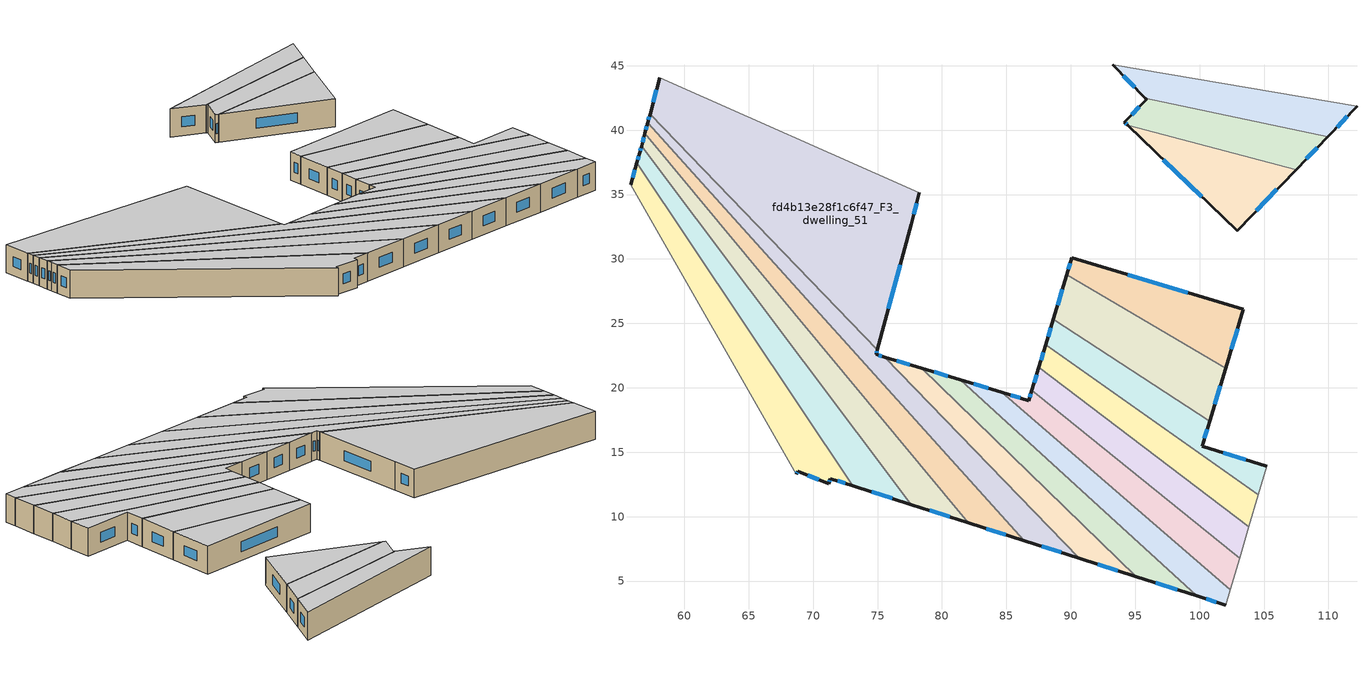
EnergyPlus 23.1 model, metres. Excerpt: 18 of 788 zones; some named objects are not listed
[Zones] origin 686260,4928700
fd4b13e28f1c6f47_F3_dwelling_37
 floor to fd4b13e28f1c6f47_F2_dwelling_37 (EU_floor_Construction): 56.32,37.46 73.07,12.39 71.34,12.95 71.2,12.57 68.8,13.53 68.71,13.31 55.82,35.76 z9
 wall outside (EU_wall_Construction): 68.71,13.31 68.8,13.53 71.2,12.57 71.34,12.95 73.07,12.39 / 56.32,37.46 55.82,35.76 z9:12
 wall to fd4b13e28f1c6f47_F3_dwelling_36 (EU_wall_Construction): 55.82,35.76 68.71,13.31 z9:12
 wall to fd4b13e28f1c6f47_F3_dwelling_38 (EU_wall_Construction): 73.07,12.39 56.32,37.46 z9:12
 window (EU_Window_Construction): 68.74,13.38 68.77,13.46 / 56.16,36.91 55.99,36.31 / 71.9,12.77 72.51,12.57 / 71.24,12.69 71.29,12.83 / 69.58,13.22 70.42,12.88 z9.97:11.03
 ceiling to fd4b13e28f1c6f47_F4_dwelling_37 (EU_floor_Construction): 73.07,12.39 56.32,37.46 55.82,35.76 68.71,13.31 68.8,13.53 71.2,12.57 71.34,12.95 z12
fd4b13e28f1c6f47_F3_dwelling_38
 floor to fd4b13e28f1c6f47_F2_dwelling_38 (EU_floor_Construction): 56.68,38.75 77.62,10.94 73.07,12.39 56.32,37.46 56.55,38.24 z9
 wall outside (EU_wall_Construction): 56.68,38.75 56.55,38.24 56.32,37.46 / 73.07,12.39 77.62,10.94 z9:12
 wall to fd4b13e28f1c6f47_F3_dwelling_39 (EU_wall_Construction): 77.62,10.94 56.68,38.75 z9:12
 window (EU_Window_Construction): 56.47,37.99 56.4,37.72 / 56.64,38.58 56.59,38.4 / 74.54,11.92 76.15,11.41 z9.97:11.03
 ceiling to fd4b13e28f1c6f47_F4_dwelling_38 (EU_floor_Construction): 77.62,10.94 56.68,38.75 56.55,38.24 56.32,37.46 73.07,12.39 z12
fd4b13e28f1c6f47_F3_dwelling_39
 floor to fd4b13e28f1c6f47_F2_dwelling_39 (EU_floor_Construction): 56.95,39.76 82.04,9.52 77.62,10.94 56.68,38.75 z9
 wall outside (EU_wall_Construction): 56.95,39.76 56.68,38.75 / 77.62,10.94 82.04,9.52 z9:12
 wall to fd4b13e28f1c6f47_F3_dwelling_40 (EU_wall_Construction): 82.04,9.52 56.95,39.76 z9:12
 window (EU_Window_Construction): 56.86,39.43 56.77,39.08 / 79.05,10.48 80.61,9.98 z9.97:11.03
 ceiling to fd4b13e28f1c6f47_F4_dwelling_39 (EU_floor_Construction): 82.04,9.52 56.95,39.76 56.68,38.75 77.62,10.94 z12
fd4b13e28f1c6f47_F3_dwelling_40
 floor to fd4b13e28f1c6f47_F2_dwelling_40 (EU_floor_Construction): 57.16,40.57 86.37,8.14 82.04,9.52 56.95,39.76 z9
 wall outside (EU_wall_Construction): 57.16,40.57 56.95,39.76 / 82.04,9.52 86.37,8.14 z9:12
 wall to fd4b13e28f1c6f47_F3_dwelling_41 (EU_wall_Construction): 86.37,8.14 57.16,40.57 z9:12
 window (EU_Window_Construction): 57.09,40.31 57.02,40.02 / 83.44,9.08 84.97,8.59 z9.97:11.03
 ceiling to fd4b13e28f1c6f47_F4_dwelling_40 (EU_floor_Construction): 86.37,8.14 57.16,40.57 56.95,39.76 82.04,9.52 z12
fd4b13e28f1c6f47_F3_dwelling_41
 floor to fd4b13e28f1c6f47_F2_dwelling_41 (EU_floor_Construction): 74.99,22.97 74.89,22.59 75.56,22.39 90.64,6.77 86.37,8.14 57.16,40.57 57.34,41.24 z9
 wall outside (EU_wall_Construction): 86.37,8.14 90.64,6.77 / 57.34,41.24 57.16,40.57 / 75.56,22.39 74.89,22.59 74.99,22.97 z9:12
 wall to fd4b13e28f1c6f47_F3_dwelling_42 (EU_wall_Construction): 90.64,6.77 75.56,22.39 z9:12
 wall to fd4b13e28f1c6f47_F3_dwelling_51 (EU_wall_Construction): 74.99,22.97 57.34,41.24 z9:12
 window (EU_Window_Construction): 87.75,7.7 89.26,7.22 / 57.28,41.03 57.22,40.79 / 74.92,22.71 74.96,22.85 / 75.34,22.45 75.1,22.52 z9.97:11.03
 ceiling to fd4b13e28f1c6f47_F4_dwelling_41 (EU_floor_Construction): 90.64,6.77 75.56,22.39 74.89,22.59 74.99,22.97 57.34,41.24 57.16,40.57 86.37,8.14 z12
fd4b13e28f1c6f47_F3_dwelling_42
 floor to fd4b13e28f1c6f47_F2_dwelling_42 (EU_floor_Construction): 90.64,6.77 75.56,22.39 78.42,21.52 95.08,5.35 z9
 wall outside (EU_wall_Construction): 90.64,6.77 95.08,5.35 / 78.42,21.52 75.56,22.39 z9:12
 wall to fd4b13e28f1c6f47_F3_dwelling_43 (EU_wall_Construction): 95.08,5.35 78.42,21.52 z9:12
 window (EU_Window_Construction): 92.08,6.31 93.64,5.81 / 77.49,21.8 76.48,22.11 z9.97:11.03
 ceiling to fd4b13e28f1c6f47_F4_dwelling_42 (EU_floor_Construction): 95.08,5.35 78.42,21.52 75.56,22.39 90.64,6.77 z12
fd4b13e28f1c6f47_F3_dwelling_43
 floor to fd4b13e28f1c6f47_F2_dwelling_43 (EU_floor_Construction): 95.08,5.35 78.42,21.52 81.43,20.61 99.77,3.85 z9
 wall outside (EU_wall_Construction): 95.08,5.35 99.77,3.85 / 81.43,20.61 78.42,21.52 z9:12
 wall to fd4b13e28f1c6f47_F3_dwelling_44 (EU_wall_Construction): 99.77,3.85 81.43,20.61 z9:12
 window (EU_Window_Construction): 96.6,4.87 98.25,4.34 / 80.46,20.91 79.4,21.23 z9.97:11.03
 ceiling to fd4b13e28f1c6f47_F4_dwelling_43 (EU_floor_Construction): 99.77,3.85 81.43,20.61 78.42,21.52 95.08,5.35 z12
fd4b13e28f1c6f47_F3_dwelling_44
 floor to fd4b13e28f1c6f47_F2_dwelling_44 (EU_floor_Construction): 102.39,4.34 102.03,3.13 99.77,3.85 81.43,20.61 84.66,19.64 z9
 wall outside (EU_wall_Construction): 99.77,3.85 102.03,3.13 / 84.66,19.64 81.43,20.61 z9:12
 wall adiabatic (EU_wall_Construction): 102.03,3.13 102.39,4.34 z9:12
 wall to fd4b13e28f1c6f47_F3_dwelling_45 (EU_wall_Construction): 102.39,4.34 84.66,19.64 z9:12
 window (EU_Window_Construction): 100.5,3.62 101.3,3.36 / 83.61,19.95 82.48,20.3 z9.97:11.03
 ceiling to fd4b13e28f1c6f47_F4_dwelling_44 (EU_floor_Construction): 102.03,3.13 102.39,4.34 84.66,19.64 81.43,20.61 99.77,3.85 z12
fd4b13e28f1c6f47_F3_dwelling_45
 floor to fd4b13e28f1c6f47_F2_dwelling_45 (EU_floor_Construction): 103.1,6.76 102.39,4.34 84.66,19.64 86.74,19.01 86.98,19.82 z9
 wall outside (EU_wall_Construction): 86.98,19.82 86.74,19.01 84.66,19.64 z9:12
 wall to fd4b13e28f1c6f47_F3_dwelling_46 (EU_wall_Construction): 103.1,6.76 86.98,19.82 z9:12
 wall adiabatic (EU_wall_Construction): 102.39,4.34 103.1,6.76 z9:12
 window (EU_Window_Construction): 86.06,19.21 85.33,19.43 / 86.9,19.55 86.82,19.27 z9.97:11.03
 ceiling to fd4b13e28f1c6f47_F4_dwelling_45 (EU_floor_Construction): 102.39,4.34 103.1,6.76 86.98,19.82 86.74,19.01 84.66,19.64 z12
fd4b13e28f1c6f47_F3_dwelling_46
 floor to fd4b13e28f1c6f47_F2_dwelling_46 (EU_floor_Construction): 103.83,9.22 103.1,6.76 86.98,19.82 87.52,21.58 z9
 wall outside (EU_wall_Construction): 87.52,21.58 86.98,19.82 z9:12
 wall adiabatic (EU_wall_Construction): 103.1,6.76 103.83,9.22 z9:12
 wall to fd4b13e28f1c6f47_F3_dwelling_47 (EU_wall_Construction): 103.83,9.22 87.52,21.58 z9:12
 window (EU_Window_Construction): 87.34,21.01 87.15,20.39 z9.97:11.03
 ceiling to fd4b13e28f1c6f47_F4_dwelling_46 (EU_floor_Construction): 103.1,6.76 103.83,9.22 87.52,21.58 86.98,19.82 z12
fd4b13e28f1c6f47_F3_dwelling_47
 floor to fd4b13e28f1c6f47_F2_dwelling_47 (EU_floor_Construction): 104.56,11.69 103.83,9.22 87.52,21.58 88.05,23.34 z9
 wall outside (EU_wall_Construction): 88.05,23.34 87.52,21.58 z9:12
 wall adiabatic (EU_wall_Construction): 103.83,9.22 104.56,11.69 z9:12
 wall to fd4b13e28f1c6f47_F3_dwelling_48 (EU_wall_Construction): 104.56,11.69 88.05,23.34 z9:12
 window (EU_Window_Construction): 87.88,22.77 87.69,22.15 z9.97:11.03
 ceiling to fd4b13e28f1c6f47_F4_dwelling_47 (EU_floor_Construction): 103.83,9.22 104.56,11.69 88.05,23.34 87.52,21.58 z12
fd4b13e28f1c6f47_F3_dwelling_48
 floor to fd4b13e28f1c6f47_F2_dwelling_48 (EU_floor_Construction): 100.78,17.41 100.19,15.45 105.22,13.91 104.56,11.69 88.05,23.34 88.64,25.3 z9
 wall outside (EU_wall_Construction): 105.22,13.91 100.19,15.45 100.78,17.41 / 88.64,25.3 88.05,23.34 z9:12
 wall adiabatic (EU_wall_Construction): 104.56,11.69 105.22,13.91 z9:12
 wall to fd4b13e28f1c6f47_F3_dwelling_49 (EU_wall_Construction): 100.78,17.41 88.64,25.3 z9:12
 window (EU_Window_Construction): 100.38,16.08 100.59,16.77 / 103.59,14.41 101.82,14.95 / 88.45,24.67 88.24,23.98 z9.97:11.03
 ceiling to fd4b13e28f1c6f47_F4_dwelling_48 (EU_floor_Construction): 104.56,11.69 105.22,13.91 100.19,15.45 100.78,17.41 88.64,25.3 88.05,23.34 z12
fd4b13e28f1c6f47_F3_dwelling_49
 floor to fd4b13e28f1c6f47_F2_dwelling_49 (EU_floor_Construction): 102.02,21.5 100.78,17.41 88.64,25.3 89.69,28.76 z9
 wall outside (EU_wall_Construction): 89.69,28.76 88.64,25.3 / 100.78,17.41 102.02,21.5 z9:12
 wall to fd4b13e28f1c6f47_F3_dwelling_50 (EU_wall_Construction): 102.02,21.5 89.69,28.76 z9:12
 window (EU_Window_Construction): 89.35,27.64 88.98,26.42 / 101.18,18.74 101.61,20.18 z9.97:11.03
 ceiling to fd4b13e28f1c6f47_F4_dwelling_49 (EU_floor_Construction): 100.78,17.41 102.02,21.5 89.69,28.76 88.64,25.3 z12
fd4b13e28f1c6f47_F3_dwelling_50
 floor to fd4b13e28f1c6f47_F2_dwelling_50 (EU_floor_Construction): 103.4,26.08 102.02,21.5 89.69,28.76 90.09,30.09 z9
 wall outside (EU_wall_Construction): 102.02,21.5 103.4,26.08 90.09,30.09 89.69,28.76 z9:12
 window (EU_Window_Construction): 99.08,27.38 94.4,28.79 / 102.46,22.99 102.95,24.59 / 89.96,29.66 89.82,29.19 z9.97:11.03
 ceiling to fd4b13e28f1c6f47_F4_dwelling_50 (EU_floor_Construction): 102.02,21.5 103.4,26.08 90.09,30.09 89.69,28.76 z12
fd4b13e28f1c6f47_F3_dwelling_51
 floor to fd4b13e28f1c6f47_F2_dwelling_51 (EU_floor_Construction): 78.24,35.12 77.6,32.68 74.99,22.97 57.34,41.24 58.08,44.05 z9
 wall outside (EU_wall_Construction): 74.99,22.97 77.6,32.68 78.24,35.12 / 58.08,44.05 57.34,41.24 z9:12
 wall to fd4b13e28f1c6f47_F3_dwelling_52 (EU_wall_Construction): 78.24,35.12 58.08,44.05 z9:12
 window (EU_Window_Construction): 75.84,26.12 76.75,29.53 / 57.84,43.14 57.58,42.15 / 77.81,33.47 78.03,34.33 z9.97:11.03
 ceiling to fd4b13e28f1c6f47_F4_dwelling_51 (EU_floor_Construction): 74.99,22.97 77.6,32.68 78.24,35.12 58.08,44.05 57.34,41.24 z12
fd4b13e28f1c6f47_F3_dwelling_53
 floor to fd4b13e28f1c6f47_F2_dwelling_53 (EU_floor_Construction): 107.49,36.94 102.91,32.19 94.42,40.37 z9
 wall outside (EU_wall_Construction): 94.42,40.37 102.91,32.19 107.49,36.94 z9:12
 wall to fd4b13e28f1c6f47_F3_dwelling_54 (EU_wall_Construction): 107.49,36.94 94.42,40.37 z9:12
 window (EU_Window_Construction): 104.39,33.73 106,35.4 / 97.17,37.72 100.16,34.84 z9.97:11.03
 ceiling to fd4b13e28f1c6f47_F4_dwelling_53 (EU_floor_Construction): 102.91,32.19 107.49,36.94 94.42,40.37 z12
fd4b13e28f1c6f47_F3_dwelling_54
 floor to fd4b13e28f1c6f47_F2_dwelling_54 (EU_floor_Construction): 109.93,39.47 107.49,36.94 94.42,40.37 94.17,40.62 95.88,42.39 95.79,42.48 z9
 wall outside (EU_wall_Construction): 95.79,42.48 95.88,42.39 94.17,40.62 94.42,40.37 / 107.49,36.94 109.93,39.47 z9:12
 wall to fd4b13e28f1c6f47_F3_dwelling_55 (EU_wall_Construction): 109.93,39.47 95.79,42.48 z9:12
 window (EU_Window_Construction): 94.25,40.54 94.34,40.45 / 95.32,41.81 94.72,41.19 / 108.28,37.76 109.14,38.65 z9.97:11.03
 ceiling to fd4b13e28f1c6f47_F4_dwelling_54 (EU_floor_Construction): 107.49,36.94 109.93,39.47 95.79,42.48 95.88,42.39 94.17,40.62 94.42,40.37 z12
fd4b13e28f1c6f47_F3_dwelling_55
 floor to fd4b13e28f1c6f47_F2_dwelling_55 (EU_floor_Construction): 112.22,41.84 109.93,39.47 95.79,42.48 93.24,45.07 z9
 wall outside (EU_wall_Construction): 93.24,45.07 95.79,42.48 / 109.93,39.47 112.22,41.84 z9:12
 wall to fd4b13e28f1c6f47_F3_dwelling_56 (EU_wall_Construction): 112.22,41.84 93.24,45.07 z9:12
 window (EU_Window_Construction): 94.07,44.23 94.96,43.32 / 110.67,40.24 111.47,41.07 z9.97:11.03
 ceiling to fd4b13e28f1c6f47_F4_dwelling_55 (EU_floor_Construction): 109.93,39.47 112.22,41.84 93.24,45.07 95.79,42.48 z12
[Building]
EU S2 Campaign: North Axis=0; Terrain=City; Solar Distribution=FullExterior
[Site:Location]
Bologna: Latitude=44.5; Longitude=11.25; Time Zone=1; Elevation=37
[SizingPeriod:WeatherFileDays]
AnnualSizingPeriod: Begin Month=1; Begin Day of Month=1; End Month=12; End Day of Month=31; Day of Week for Start Day=Monday; Use Weather File Daylight Saving Period=No; Use Weather File Rain and Snow Indicators=No
[MATERIAL]
EU_InternalMass_Material: Roughness=MediumRough; Thickness=0.1; Conductivity=1; Density=1800; Specific Heat=900; Thermal Absorptance=0.9; Solar Absorptance=0.7; Visible Absorptance=0.7
[MATERIAL:NOMASS] Roughness=MediumRough; Thermal Absorptance=0.9; Solar Absorptance=0.7; Visible Absorptance=0.7
Name | Thermal Resistance
EU_wall_NoMass | 0.779417
EU_floor_NoMass | 0.588222
[WINDOWMATERIAL:SIMPLEGLAZINGSYSTEM]
EU_Window_SimpleGlazing: UFactor=5.16242; Solar Heat Gain Coefficient=0.85; Visible Transmittance=0.85
[CONSTRUCTION]
EU_wall_Construction: EU_wall_NoMass
EU_floor_Construction: EU_floor_NoMass
EU_Window_Construction: EU_Window_SimpleGlazing
EU_InternalMass_Construction: EU_InternalMass_Material
[ZONE] Type=1; Multiplier=1; Ceiling Height=autocalculate; Floor Area=autocalculate; Part of Total Floor Area=Yes
Name | Volume
fd4b13e28f1c6f47_F3_dwelling_37 | 190.11
fd4b13e28f1c6f47_F3_dwelling_38 | 190.018
fd4b13e28f1c6f47_F3_dwelling_39 | 190.095
fd4b13e28f1c6f47_F3_dwelling_40 | 190.117
fd4b13e28f1c6f47_F3_dwelling_41 | 190.074
fd4b13e28f1c6f47_F3_dwelling_42 | 119.744
fd4b13e28f1c6f47_F3_dwelling_43 | 126.868
fd4b13e28f1c6f47_F3_dwelling_44 | 131.747
fd4b13e28f1c6f47_F3_dwelling_45 | 127.926
fd4b13e28f1c6f47_F3_dwelling_46 | 126.876
fd4b13e28f1c6f47_F3_dwelling_47 | 126.95
fd4b13e28f1c6f47_F3_dwelling_48 | 120.264
fd4b13e28f1c6f47_F3_dwelling_49 | 164.548
fd4b13e28f1c6f47_F3_dwelling_50 | 128.534
fd4b13e28f1c6f47_F3_dwelling_51 | 505.823
fd4b13e28f1c6f47_F3_dwelling_53 | 116.773
fd4b13e28f1c6f47_F3_dwelling_54 | 113.755
fd4b13e28f1c6f47_F3_dwelling_55 | 121.934
[INTERNALMASS] Construction=EU_InternalMass_Construction
Name | Zone or ZoneList | Surface Area
fd4b13e28f1c6f47_F3_dwelling_37_EU_InternalMass | fd4b13e28f1c6f47_F3_dwelling_37 | 63.37
fd4b13e28f1c6f47_F3_dwelling_38_EU_InternalMass | fd4b13e28f1c6f47_F3_dwelling_38 | 63.3395
fd4b13e28f1c6f47_F3_dwelling_39_EU_InternalMass | fd4b13e28f1c6f47_F3_dwelling_39 | 63.3649
fd4b13e28f1c6f47_F3_dwelling_40_EU_InternalMass | fd4b13e28f1c6f47_F3_dwelling_40 | 63.3723
fd4b13e28f1c6f47_F3_dwelling_41_EU_InternalMass | fd4b13e28f1c6f47_F3_dwelling_41 | 63.3581
fd4b13e28f1c6f47_F3_dwelling_42_EU_InternalMass | fd4b13e28f1c6f47_F3_dwelling_42 | 39.9143
fd4b13e28f1c6f47_F3_dwelling_43_EU_InternalMass | fd4b13e28f1c6f47_F3_dwelling_43 | 42.2893
fd4b13e28f1c6f47_F3_dwelling_44_EU_InternalMass | fd4b13e28f1c6f47_F3_dwelling_44 | 43.9156
fd4b13e28f1c6f47_F3_dwelling_45_EU_InternalMass | fd4b13e28f1c6f47_F3_dwelling_45 | 42.6423
fd4b13e28f1c6f47_F3_dwelling_46_EU_InternalMass | fd4b13e28f1c6f47_F3_dwelling_46 | 42.2918
fd4b13e28f1c6f47_F3_dwelling_47_EU_InternalMass | fd4b13e28f1c6f47_F3_dwelling_47 | 42.3171
fd4b13e28f1c6f47_F3_dwelling_48_EU_InternalMass | fd4b13e28f1c6f47_F3_dwelling_48 | 40.0876
fd4b13e28f1c6f47_F3_dwelling_49_EU_InternalMass | fd4b13e28f1c6f47_F3_dwelling_49 | 54.8485
fd4b13e28f1c6f47_F3_dwelling_50_EU_InternalMass | fd4b13e28f1c6f47_F3_dwelling_50 | 42.8446
fd4b13e28f1c6f47_F3_dwelling_51_EU_InternalMass | fd4b13e28f1c6f47_F3_dwelling_51 | 168.598
fd4b13e28f1c6f47_F3_dwelling_53_EU_InternalMass | fd4b13e28f1c6f47_F3_dwelling_53 | 38.922
fd4b13e28f1c6f47_F3_dwelling_54_EU_InternalMass | fd4b13e28f1c6f47_F3_dwelling_54 | 37.9189
fd4b13e28f1c6f47_F3_dwelling_55_EU_InternalMass | fd4b13e28f1c6f47_F3_dwelling_55 | 40.6451
[OTHEREQUIPMENT] Fuel Type=Electricity; Design Level Calculation Method=Watts/Area; Power per Zone Floor Area=1; Fraction Latent=0; Fraction Radiant=0; Fraction Lost=0; Carbon Dioxide Generation Rate=0; EndUse Subcategory=EU_Step8_InternalGains
Name | Zone or ZoneList or Space or SpaceList | Schedule
EU_Step8_InternalGain_fd4b13e28f1c6f47_F3_dwelling_37_f000 | fd4b13e28f1c6f47_F3_dwelling_37 | EU_Step8_GainSchedule_fd4b13e28f1c6f47_F3_dwelling_37_f000
EU_Step8_InternalGain_fd4b13e28f1c6f47_F3_dwelling_38_f000 | fd4b13e28f1c6f47_F3_dwelling_38 | EU_Step8_GainSchedule_fd4b13e28f1c6f47_F3_dwelling_38_f000
EU_Step8_InternalGain_fd4b13e28f1c6f47_F3_dwelling_39_f000 | fd4b13e28f1c6f47_F3_dwelling_39 | EU_Step8_GainSchedule_fd4b13e28f1c6f47_F3_dwelling_39_f000
EU_Step8_InternalGain_fd4b13e28f1c6f47_F3_dwelling_40_f000 | fd4b13e28f1c6f47_F3_dwelling_40 | EU_Step8_GainSchedule_fd4b13e28f1c6f47_F3_dwelling_40_f000
EU_Step8_InternalGain_fd4b13e28f1c6f47_F3_dwelling_41_f000 | fd4b13e28f1c6f47_F3_dwelling_41 | EU_Step8_GainSchedule_fd4b13e28f1c6f47_F3_dwelling_41_f000
EU_Step8_InternalGain_fd4b13e28f1c6f47_F3_dwelling_42_f000 | fd4b13e28f1c6f47_F3_dwelling_42 | EU_Step8_GainSchedule_fd4b13e28f1c6f47_F3_dwelling_42_f000
EU_Step8_InternalGain_fd4b13e28f1c6f47_F3_dwelling_43_f000 | fd4b13e28f1c6f47_F3_dwelling_43 | EU_Step8_GainSchedule_fd4b13e28f1c6f47_F3_dwelling_43_f000
EU_Step8_InternalGain_fd4b13e28f1c6f47_F3_dwelling_44_f000 | fd4b13e28f1c6f47_F3_dwelling_44 | EU_Step8_GainSchedule_fd4b13e28f1c6f47_F3_dwelling_44_f000
EU_Step8_InternalGain_fd4b13e28f1c6f47_F3_dwelling_45_f000 | fd4b13e28f1c6f47_F3_dwelling_45 | EU_Step8_GainSchedule_fd4b13e28f1c6f47_F3_dwelling_45_f000
EU_Step8_InternalGain_fd4b13e28f1c6f47_F3_dwelling_46_f000 | fd4b13e28f1c6f47_F3_dwelling_46 | EU_Step8_GainSchedule_fd4b13e28f1c6f47_F3_dwelling_46_f000
EU_Step8_InternalGain_fd4b13e28f1c6f47_F3_dwelling_47_f000 | fd4b13e28f1c6f47_F3_dwelling_47 | EU_Step8_GainSchedule_fd4b13e28f1c6f47_F3_dwelling_47_f000
EU_Step8_InternalGain_fd4b13e28f1c6f47_F3_dwelling_48_f000 | fd4b13e28f1c6f47_F3_dwelling_48 | EU_Step8_GainSchedule_fd4b13e28f1c6f47_F3_dwelling_48_f000
EU_Step8_InternalGain_fd4b13e28f1c6f47_F3_dwelling_49_f000 | fd4b13e28f1c6f47_F3_dwelling_49 | EU_Step8_GainSchedule_fd4b13e28f1c6f47_F3_dwelling_49_f000
EU_Step8_InternalGain_fd4b13e28f1c6f47_F3_dwelling_50_f000 | fd4b13e28f1c6f47_F3_dwelling_50 | EU_Step8_GainSchedule_fd4b13e28f1c6f47_F3_dwelling_50_f000
EU_Step8_InternalGain_fd4b13e28f1c6f47_F3_dwelling_51_f000 | fd4b13e28f1c6f47_F3_dwelling_51 | EU_Step8_GainSchedule_fd4b13e28f1c6f47_F3_dwelling_51_f000
EU_Step8_InternalGain_fd4b13e28f1c6f47_F3_dwelling_53_f000 | fd4b13e28f1c6f47_F3_dwelling_53 | EU_Step8_GainSchedule_fd4b13e28f1c6f47_F3_dwelling_53_f000
EU_Step8_InternalGain_fd4b13e28f1c6f47_F3_dwelling_54_f000 | fd4b13e28f1c6f47_F3_dwelling_54 | EU_Step8_GainSchedule_fd4b13e28f1c6f47_F3_dwelling_54_f000
EU_Step8_InternalGain_fd4b13e28f1c6f47_F3_dwelling_55_f000 | fd4b13e28f1c6f47_F3_dwelling_55 | EU_Step8_GainSchedule_fd4b13e28f1c6f47_F3_dwelling_55_f000
[ZONEVENTILATION:DESIGNFLOWRATE] Schedule=EU_AlwaysOn; Design Flow Rate Calculation Method=AirChanges/Hour; Air Changes per Hour=0.712058; Ventilation Type=Natural; Fan Pressure Rise=0; Fan Total Efficiency=1; Constant Term Coefficient=1; Temperature Term Coefficient=0; Velocity Term Coefficient=0; Velocity Squared Term Coefficient=0; Minimum Indoor Temperature=-100; Maximum Indoor Temperature=100; Delta Temperature=-100; Minimum Outdoor Temperature=-100; Maximum Outdoor Temperature=100; Maximum Wind Speed=40
Name | Zone or ZoneList or Space or SpaceList
EU_ConstantAir_fd4b13e28f1c6f47_F3_dwelling_37 | fd4b13e28f1c6f47_F3_dwelling_37
EU_ConstantAir_fd4b13e28f1c6f47_F3_dwelling_38 | fd4b13e28f1c6f47_F3_dwelling_38
EU_ConstantAir_fd4b13e28f1c6f47_F3_dwelling_39 | fd4b13e28f1c6f47_F3_dwelling_39
EU_ConstantAir_fd4b13e28f1c6f47_F3_dwelling_40 | fd4b13e28f1c6f47_F3_dwelling_40
EU_ConstantAir_fd4b13e28f1c6f47_F3_dwelling_41 | fd4b13e28f1c6f47_F3_dwelling_41
EU_ConstantAir_fd4b13e28f1c6f47_F3_dwelling_42 | fd4b13e28f1c6f47_F3_dwelling_42
EU_ConstantAir_fd4b13e28f1c6f47_F3_dwelling_43 | fd4b13e28f1c6f47_F3_dwelling_43
EU_ConstantAir_fd4b13e28f1c6f47_F3_dwelling_44 | fd4b13e28f1c6f47_F3_dwelling_44
EU_ConstantAir_fd4b13e28f1c6f47_F3_dwelling_45 | fd4b13e28f1c6f47_F3_dwelling_45
EU_ConstantAir_fd4b13e28f1c6f47_F3_dwelling_46 | fd4b13e28f1c6f47_F3_dwelling_46
EU_ConstantAir_fd4b13e28f1c6f47_F3_dwelling_47 | fd4b13e28f1c6f47_F3_dwelling_47
EU_ConstantAir_fd4b13e28f1c6f47_F3_dwelling_48 | fd4b13e28f1c6f47_F3_dwelling_48
EU_ConstantAir_fd4b13e28f1c6f47_F3_dwelling_49 | fd4b13e28f1c6f47_F3_dwelling_49
EU_ConstantAir_fd4b13e28f1c6f47_F3_dwelling_50 | fd4b13e28f1c6f47_F3_dwelling_50
EU_ConstantAir_fd4b13e28f1c6f47_F3_dwelling_51 | fd4b13e28f1c6f47_F3_dwelling_51
EU_ConstantAir_fd4b13e28f1c6f47_F3_dwelling_53 | fd4b13e28f1c6f47_F3_dwelling_53
EU_ConstantAir_fd4b13e28f1c6f47_F3_dwelling_54 | fd4b13e28f1c6f47_F3_dwelling_54
EU_ConstantAir_fd4b13e28f1c6f47_F3_dwelling_55 | fd4b13e28f1c6f47_F3_dwelling_55
[HVACTEMPLATE:ZONE:IDEALLOADSAIRSYSTEM] System Availability Schedule=EU_AlwaysOn; Maximum Heating Supply Air Temperature=50; Minimum Cooling Supply Air Temperature=13; Maximum Heating Supply Air Humidity Ratio=0.0156; Minimum Cooling Supply Air Humidity Ratio=0.0077; Heating Limit=NoLimit; Cooling Limit=NoLimit; Heating Availability Schedule=EU_AlwaysOn; Cooling Availability Schedule=EU_CoolingOff; Dehumidification Control Type=ConstantSensibleHeatRatio; Cooling Sensible Heat Ratio=0.7; Dehumidification Setpoint=60; Humidification Control Type=None; Humidification Setpoint=30; Outdoor Air Method=None; Outdoor Air Flow Rate per Person=0.00944; Outdoor Air Flow Rate per Zone Floor Area=0; Outdoor Air Flow Rate per Zone=0; Demand Controlled Ventilation Type=None; Outdoor Air Economizer Type=NoEconomizer; Heat Recovery Type=None; Sensible Heat Recovery Effectiveness=0.7; Latent Heat Recovery Effectiveness=0.65
Name | Template Thermostat
fd4b13e28f1c6f47_F3_dwelling_37 | EU_HeatOnly_fd4b13e28f1c6f47_F3_dwelling_37
fd4b13e28f1c6f47_F3_dwelling_38 | EU_HeatOnly_fd4b13e28f1c6f47_F3_dwelling_38
fd4b13e28f1c6f47_F3_dwelling_39 | EU_HeatOnly_fd4b13e28f1c6f47_F3_dwelling_39
fd4b13e28f1c6f47_F3_dwelling_40 | EU_HeatOnly_fd4b13e28f1c6f47_F3_dwelling_40
fd4b13e28f1c6f47_F3_dwelling_41 | EU_HeatOnly_fd4b13e28f1c6f47_F3_dwelling_41
fd4b13e28f1c6f47_F3_dwelling_42 | EU_HeatOnly_fd4b13e28f1c6f47_F3_dwelling_42
fd4b13e28f1c6f47_F3_dwelling_43 | EU_HeatOnly_fd4b13e28f1c6f47_F3_dwelling_43
fd4b13e28f1c6f47_F3_dwelling_44 | EU_HeatOnly_fd4b13e28f1c6f47_F3_dwelling_44
fd4b13e28f1c6f47_F3_dwelling_45 | EU_HeatOnly_fd4b13e28f1c6f47_F3_dwelling_45
fd4b13e28f1c6f47_F3_dwelling_46 | EU_HeatOnly_fd4b13e28f1c6f47_F3_dwelling_46
fd4b13e28f1c6f47_F3_dwelling_47 | EU_HeatOnly_fd4b13e28f1c6f47_F3_dwelling_47
fd4b13e28f1c6f47_F3_dwelling_48 | EU_HeatOnly_fd4b13e28f1c6f47_F3_dwelling_48
fd4b13e28f1c6f47_F3_dwelling_49 | EU_HeatOnly_fd4b13e28f1c6f47_F3_dwelling_49
fd4b13e28f1c6f47_F3_dwelling_50 | EU_HeatOnly_fd4b13e28f1c6f47_F3_dwelling_50
fd4b13e28f1c6f47_F3_dwelling_51 | EU_HeatOnly_fd4b13e28f1c6f47_F3_dwelling_51
fd4b13e28f1c6f47_F3_dwelling_53 | EU_HeatOnly_fd4b13e28f1c6f47_F3_dwelling_53
fd4b13e28f1c6f47_F3_dwelling_54 | EU_HeatOnly_fd4b13e28f1c6f47_F3_dwelling_54
fd4b13e28f1c6f47_F3_dwelling_55 | EU_HeatOnly_fd4b13e28f1c6f47_F3_dwelling_55
[SIZING:ZONE] Zone Cooling Design Supply Air Temperature Input Method=SupplyAirTemperature; Zone Cooling Design Supply Air Temperature=13; Zone Heating Design Supply Air Temperature Input Method=SupplyAirTemperature; Zone Heating Design Supply Air Temperature=50; Zone Cooling Design Supply Air Humidity Ratio=0.008; Zone Heating Design Supply Air Humidity Ratio=0.008; Cooling Design Air Flow Method=DesignDay; Cooling Design Air Flow Rate=0; Cooling Minimum Air Flow per Zone Floor Area=0.000762; Cooling Minimum Air Flow=0; Cooling Minimum Air Flow Fraction=0.2; Heating Design Air Flow Method=DesignDay; Heating Design Air Flow Rate=0; Heating Maximum Air Flow per Zone Floor Area=0.002032; Heating Maximum Air Flow=0.141576; Heating Maximum Air Flow Fraction=0.3; Account for Dedicated Outdoor Air System=No; Dedicated Outdoor Air System Control Strategy=NeutralSupplyAir; Dedicated Outdoor Air Low Setpoint Temperature for Design=autosize; Dedicated Outdoor Air High Setpoint Temperature for Design=autosize; Zone Load Sizing Method=Sensible Load Only No Latent Load; Zone Latent Cooling Design Supply Air Humidity Ratio Input Method=HumidityRatioDifference; Zone Cooling Design Supply Air Humidity Ratio Difference=0.005; Zone Latent Heating Design Supply Air Humidity Ratio Input Method=HumidityRatioDifference; Zone Humidification Design Supply Air Humidity Ratio Difference=0.005
fd4b13e28f1c6f47_F3_dwelling_37; fd4b13e28f1c6f47_F3_dwelling_38; fd4b13e28f1c6f47_F3_dwelling_39; fd4b13e28f1c6f47_F3_dwelling_40; fd4b13e28f1c6f47_F3_dwelling_41; fd4b13e28f1c6f47_F3_dwelling_42; fd4b13e28f1c6f47_F3_dwelling_43; fd4b13e28f1c6f47_F3_dwelling_44; fd4b13e28f1c6f47_F3_dwelling_45; fd4b13e28f1c6f47_F3_dwelling_46; fd4b13e28f1c6f47_F3_dwelling_47; fd4b13e28f1c6f47_F3_dwelling_48; fd4b13e28f1c6f47_F3_dwelling_49; fd4b13e28f1c6f47_F3_dwelling_50; fd4b13e28f1c6f47_F3_dwelling_51; fd4b13e28f1c6f47_F3_dwelling_53; fd4b13e28f1c6f47_F3_dwelling_54; fd4b13e28f1c6f47_F3_dwelling_55
[SCHEDULE:CONSTANT]
Name | Hourly Value
EU_AlwaysOn | 1
EU_CoolingOff | 0
[SCHEDULE:FILE] Column Number=1; Rows to Skip at Top=0; Number of Hours of Data=8760; Column Separator=Comma; Interpolate to Timestep=No; Minutes per Item=60; Adjust Schedule for Daylight Savings=Yes
Name | File
EU_Step8_GainSchedule_fd4b13e28f1c6f47_F3_dwelling_37_f000 | ../../schedules/fd4b13e28f1c6f47/fd4b13e28f1c6f47_F3_dwelling_37_f000_gain.csv
EU_Step8_GainSchedule_fd4b13e28f1c6f47_F3_dwelling_38_f000 | ../../schedules/fd4b13e28f1c6f47/fd4b13e28f1c6f47_F3_dwelling_38_f000_gain.csv
EU_Step8_GainSchedule_fd4b13e28f1c6f47_F3_dwelling_39_f000 | ../../schedules/fd4b13e28f1c6f47/fd4b13e28f1c6f47_F3_dwelling_39_f000_gain.csv
EU_Step8_GainSchedule_fd4b13e28f1c6f47_F3_dwelling_40_f000 | ../../schedules/fd4b13e28f1c6f47/fd4b13e28f1c6f47_F3_dwelling_40_f000_gain.csv
EU_Step8_GainSchedule_fd4b13e28f1c6f47_F3_dwelling_41_f000 | ../../schedules/fd4b13e28f1c6f47/fd4b13e28f1c6f47_F3_dwelling_41_f000_gain.csv
EU_Step8_GainSchedule_fd4b13e28f1c6f47_F3_dwelling_42_f000 | ../../schedules/fd4b13e28f1c6f47/fd4b13e28f1c6f47_F3_dwelling_42_f000_gain.csv
EU_Step8_GainSchedule_fd4b13e28f1c6f47_F3_dwelling_43_f000 | ../../schedules/fd4b13e28f1c6f47/fd4b13e28f1c6f47_F3_dwelling_43_f000_gain.csv
EU_Step8_GainSchedule_fd4b13e28f1c6f47_F3_dwelling_44_f000 | ../../schedules/fd4b13e28f1c6f47/fd4b13e28f1c6f47_F3_dwelling_44_f000_gain.csv
EU_Step8_GainSchedule_fd4b13e28f1c6f47_F3_dwelling_45_f000 | ../../schedules/fd4b13e28f1c6f47/fd4b13e28f1c6f47_F3_dwelling_45_f000_gain.csv
EU_Step8_GainSchedule_fd4b13e28f1c6f47_F3_dwelling_46_f000 | ../../schedules/fd4b13e28f1c6f47/fd4b13e28f1c6f47_F3_dwelling_46_f000_gain.csv
EU_Step8_GainSchedule_fd4b13e28f1c6f47_F3_dwelling_47_f000 | ../../schedules/fd4b13e28f1c6f47/fd4b13e28f1c6f47_F3_dwelling_47_f000_gain.csv
EU_Step8_GainSchedule_fd4b13e28f1c6f47_F3_dwelling_48_f000 | ../../schedules/fd4b13e28f1c6f47/fd4b13e28f1c6f47_F3_dwelling_48_f000_gain.csv
EU_Step8_GainSchedule_fd4b13e28f1c6f47_F3_dwelling_49_f000 | ../../schedules/fd4b13e28f1c6f47/fd4b13e28f1c6f47_F3_dwelling_49_f000_gain.csv
EU_Step8_GainSchedule_fd4b13e28f1c6f47_F3_dwelling_50_f000 | ../../schedules/fd4b13e28f1c6f47/fd4b13e28f1c6f47_F3_dwelling_50_f000_gain.csv
EU_Step8_GainSchedule_fd4b13e28f1c6f47_F3_dwelling_51_f000 | ../../schedules/fd4b13e28f1c6f47/fd4b13e28f1c6f47_F3_dwelling_51_f000_gain.csv
EU_Step8_GainSchedule_fd4b13e28f1c6f47_F3_dwelling_53_f000 | ../../schedules/fd4b13e28f1c6f47/fd4b13e28f1c6f47_F3_dwelling_53_f000_gain.csv
EU_Step8_GainSchedule_fd4b13e28f1c6f47_F3_dwelling_54_f000 | ../../schedules/fd4b13e28f1c6f47/fd4b13e28f1c6f47_F3_dwelling_54_f000_gain.csv
EU_Step8_GainSchedule_fd4b13e28f1c6f47_F3_dwelling_55_f000 | ../../schedules/fd4b13e28f1c6f47/fd4b13e28f1c6f47_F3_dwelling_55_f000_gain.csv
